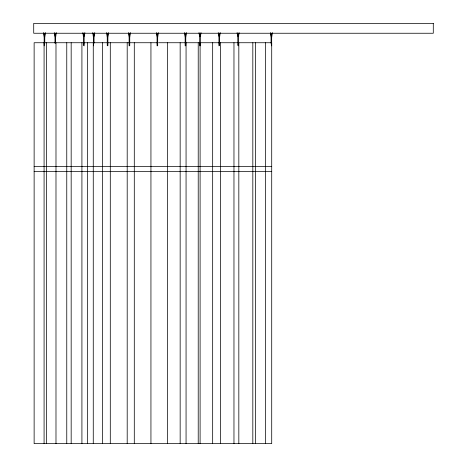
<?xml version="1.0" encoding="UTF-8"?>
<svg xmlns="http://www.w3.org/2000/svg" width="467" height="467" viewBox="0 0 467 467"><rect width="100%" height="100%" fill="white"/><g stroke="black" fill="none" stroke-linecap="round" stroke-linejoin="round"><path stroke-width="0.7" d="M44.972 33.215L44.482 36.648L43.951 33.215M45.474 32.608L44.768 37.558L44.768 43.209M55.801 33.215L55.31 36.648L54.773 33.215M56.303 32.608L55.596 37.558L55.596 43.209M84.364 33.215L83.873 36.648L83.336 33.215M84.866 32.608L84.159 37.558L84.159 45.854M94.258 33.215L93.768 36.648L93.237 33.215M94.766 32.608L94.06 37.558L94.06 43.209M108.075 33.215L107.585 36.648L107.054 33.215M108.583 32.608L107.877 37.558L107.877 45.854M129.937 33.215L129.447 36.648L128.915 33.215M130.445 32.608L129.738 37.558L129.738 45.854M157.881 33.215L157.391 36.648L156.859 33.215M158.389 32.608L157.683 37.558L157.683 45.854M185.983 33.215L185.492 36.648L184.961 33.215M186.485 32.608L185.778 37.558L185.778 45.819M200.524 33.215L200.034 36.648L199.497 33.215M201.026 32.608L200.32 37.558L200.32 45.854M219.753 33.215L219.262 36.648L218.731 33.215M220.255 32.608L219.548 37.558L219.548 45.713M238.625 33.215L238.135 36.648L237.598 33.215M239.127 32.608L238.421 37.558L238.421 45.854M271.876 33.215L271.385 36.648L270.854 33.215M272.384 32.608L271.677 37.558L271.677 45.854M157.151 42.736L34.132 42.736L34.132 443.65L271.712 443.65L271.712 42.736L238.403 42.736M158.529 42.736L185.002 42.736M185.708 42.736L238.135 42.736M44.149 43.916L44.768 43.916M83.54 43.916L84.159 43.916M107.258 43.916L107.877 43.916M129.12 43.916L129.738 43.916M157.064 43.916L157.683 43.916M185.16 43.916L185.778 43.916M199.701 43.916L200.32 43.916M218.93 43.916L219.548 43.916M237.802 43.916L238.421 43.916M271.058 43.916L271.677 43.916M34.132 166.474L271.712 166.474M34.132 171.424L271.712 171.424M270.352 32.608L271.058 37.558L271.058 43.209M237.096 32.608L237.802 37.558L237.802 43.209M218.223 32.608L218.93 37.558L218.93 45.854M198.995 32.608L199.701 37.558L199.701 45.854M184.453 32.608L185.16 37.558L185.16 45.854M156.357 32.608L157.064 37.558L157.064 45.854M128.413 32.608L129.12 37.558L129.12 45.854M106.552 32.608L107.258 37.558L107.258 45.713M92.735 32.608L93.441 37.558L93.441 45.854M82.834 32.608L83.54 37.558L83.54 45.713M54.271 32.608L54.978 37.558L54.978 43.209M43.443 32.608L44.149 37.558L44.149 45.854M265.606 42.736L265.606 443.65M255.484 42.736L255.484 443.65M252.822 42.736L252.822 443.65M238.83 42.736L238.83 443.65M237.802 44.044L237.802 45.544M233.967 42.736L233.967 443.65M220.371 42.736L220.371 443.65M212.666 42.736L212.666 443.65M200.098 42.736L200.098 443.65M198.224 42.736L198.224 443.65M186.059 42.736L186.059 443.65M180.157 42.736L180.157 443.65M167.577 42.736L167.577 443.65M150.94 42.736L150.94 443.65M134.292 42.736L134.292 443.65M127.199 42.736L127.199 443.65M110.294 42.736L110.294 443.65M102.349 42.736L102.349 443.65M93.266 42.736L93.266 443.65M87.568 42.736L87.568 443.65M81.918 42.736L81.918 443.65M71.171 42.736L71.171 443.65M66.763 42.736L66.763 443.65M55.987 42.736L55.987 443.65M46.478 42.736L46.478 443.65M44.085 42.736L44.085 443.65M433.288 23.35L33.712 23.35L33.712 33.25L433.288 33.25L433.288 23.362"/></g></svg>
